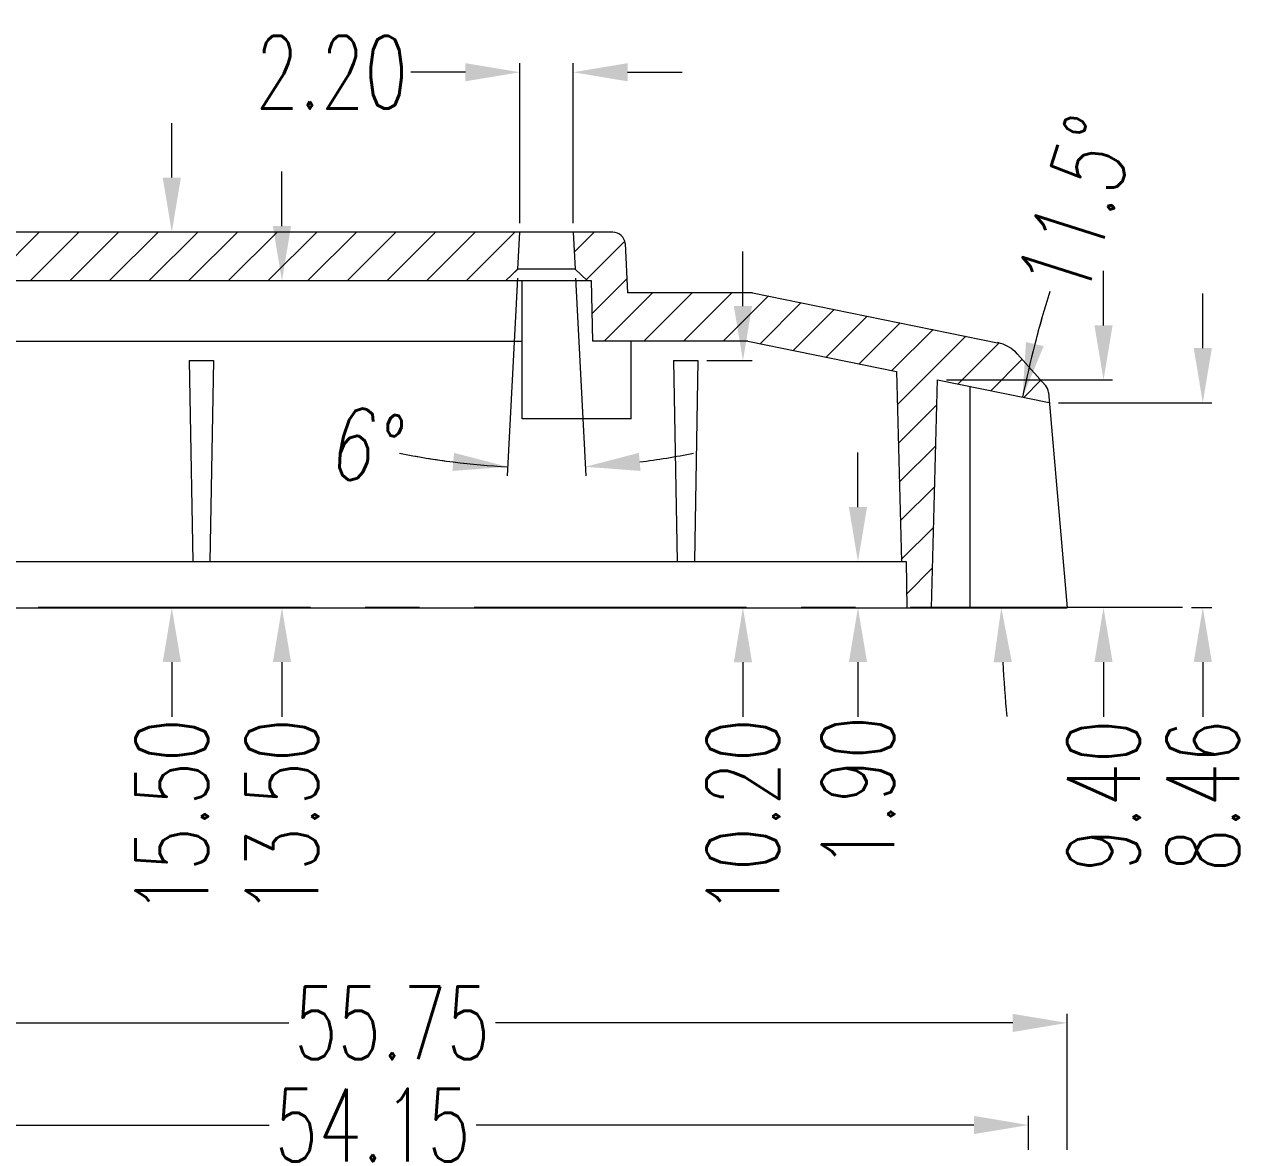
# Model space of a CAD drawing. Header units: millimetres. Extents: x 3723 to 3880, y -349 to -139.
# Drawn here: x 3813.4 to 3864, y -189.4 to -143.3 of the extents above; entities that cross this region are included whole.
import ezdxf

# ---------------------------------------------------------------- set-up
doc = ezdxf.new("R2010")
doc.units = ezdxf.units.MM
doc.linetypes.add('CENTER', pattern=[0.6, 0.375, -0.075, 0.075, -0.075])
doc.layers.get('Defpoints').update_dxf_attribs({"linetype": 'CONTINUOUS'})
doc.layers.add('dim', color=82, linetype='CONTINUOUS', lineweight=9)
doc.layers.add('part', color=7, linetype='CONTINUOUS', lineweight=20)
doc.styles.get("Standard").update_dxf_attribs({"font": 'romans.shx', "width": 0.7})
doc.dimstyles.new('01', dxfattribs={"dimscale": 0.75, "dimtxt": 4, "dimasz": 3, "dimexe": 0.5, "dimexo": 0.5, "dimgap": 0.09, "dimtad": 0, "dimzin": 0, "dimdsep": 46, "dimtxsty": 'Standard', "dimcen": 0, "dimclrd": 256, "dimclre": 256, "dimclrt": 6, "dimadec": 1, "dimazin": 2, "dimtp": 0.01, "dimtm": 0.01, "dimtfac": 1, "dimtofl": 0, "dimtmove": 0, "dimatfit": 0, "dimfxl": 0, "dimtolj": 1, "dimtzin": 0, "dimlwd": -1, "dimlwe": -1, "dimarcsym": 0})

# ---------------------------------------------------------------- blocks, each defined once
blk = doc.blocks.new('*D30')
at = {"layer": 'Defpoints', "color": 0}
for p in [(3078.243, -18.087), (3078.243, -18.087), (3132.393, -37.501)]:
    blk.add_point(p, dxfattribs=at)
at = {"layer": 'dim'}
for p, q in [((3132.393, -37.126), (3132.393, -17.712)), ((3080.493, -18.087), (3101.05, -18.087)), ((3130.143, -18.087), (3109.585, -18.087))]:
    blk.add_line(p, q, dxfattribs=at)
for points in [[(3080.493, -17.712), (3080.493, -18.462), (3078.243, -18.087)], [(3130.143, -17.712), (3130.143, -18.462), (3132.393, -18.087)]]:
    blk.add_solid(points, dxfattribs=at)
at = {"layer": 'dim', "color": 6, "insert": (3105.318, -18.087), "char_height": 3, "attachment_point": 5}
blk.add_mtext('\\A1;54.15', dxfattribs=at)
blk = doc.blocks.new('*D31')
at = {"layer": 'Defpoints', "color": 0}
for p in [(3078.243, -13.873), (3078.243, -17.712), (3133.992, -36.846)]:
    blk.add_point(p, dxfattribs=at)
at = {"layer": 'dim'}
for p, q in [((3078.243, -17.337), (3078.243, -13.498)), ((3133.992, -36.471), (3133.992, -13.498)), ((3080.493, -13.873), (3101.85, -13.873)), ((3131.742, -13.873), (3110.385, -13.873))]:
    blk.add_line(p, q, dxfattribs=at)
for points in [[(3080.493, -13.498), (3080.493, -14.248), (3078.243, -13.873)], [(3131.742, -13.498), (3131.742, -14.248), (3133.992, -13.873)]]:
    blk.add_solid(points, dxfattribs=at)
at = {"layer": 'dim', "color": 6, "insert": (3106.118, -13.873), "char_height": 3, "attachment_point": 5}
blk.add_mtext('\\A1;55.75', dxfattribs=at)
blk = doc.blocks.new('*D4')
at = {"layer": 'Defpoints', "color": 0}
for p in [(3133.252, 11.726), (3138.753, 3.266), (3139.59, 3.266)]:
    blk.add_point(p, dxfattribs=at)
at = {"layer": 'dim'}
for p, q in [((3139.59, 13.976), (3139.59, 16.226)), ((3133.627, 11.726), (3139.965, 11.726)), ((3139.128, 3.266), (3139.965, 3.266)), ((3139.59, 1.016), (3139.59, -1.234))]:
    blk.add_line(p, q, dxfattribs=at)
for points in [[(3139.215, 13.976), (3139.965, 13.976), (3139.59, 11.726)], [(3139.215, 1.016), (3139.965, 1.016), (3139.59, 3.266)]]:
    blk.add_solid(points, dxfattribs=at)
at = {"layer": 'dim', "color": 6, "insert": (3139.59, -4.501), "char_height": 3, "attachment_point": 5, "rotation": 90}
blk.add_mtext('\\A1;8.46', dxfattribs=at)
blk = doc.blocks.new('*D5')
at = {"layer": 'Defpoints', "color": 0}
for p in [(3128.638, 12.667), (3133.252, 11.726), (3131.369, 6.179), (3017.733, 3.266), (3138.753, 3.266)]:
    blk.add_point(p, dxfattribs=at)
at = {"layer": 'dim'}
for start, end in [(162.5468, 168.4787), (162.5488, 165.5137), (182.965, 185.9299)]:
    blk.add_arc((3174.756, 3.266), 43.484, start, end, dxfattribs=at)
for points in [[(3133.019, 14.059), (3132.288, 14.228), (3132.147, 11.952)], [(3130.955, 1.007), (3131.704, 1.027), (3131.271, 3.266)]]:
    blk.add_solid(points, dxfattribs=at)
at = {"layer": 'dim', "color": 6, "insert": (3134.388, 19.855), "char_height": 3, "attachment_point": 5, "rotation": 72.5468}
blk.add_mtext('\\A1;11.5°', dxfattribs=at)
blk = doc.blocks.new('*D6')
at = {"layer": 'Defpoints', "color": 0}
for p in [(3125.352, 5.164), (3125.352, 3.266), (3125.352, 3.266)]:
    blk.add_point(p, dxfattribs=at)
at = {"layer": 'dim'}
for p, q in [((3125.352, 7.414), (3125.352, 9.664)), ((3125.352, 1.016), (3125.352, -1.234))]:
    blk.add_line(p, q, dxfattribs=at)
for points in [[(3124.977, 7.414), (3125.727, 7.414), (3125.352, 5.164)], [(3124.977, 1.016), (3125.727, 1.016), (3125.352, 3.266)]]:
    blk.add_solid(points, dxfattribs=at)
at = {"layer": 'dim', "color": 6, "insert": (3125.352, -4.351), "char_height": 3, "attachment_point": 5, "rotation": 90}
blk.add_mtext('\\A1;1.90', dxfattribs=at)
blk = doc.blocks.new('*D7')
at = {"layer": 'Defpoints', "color": 0}
for p in [(3118.743, 13.464), (3120.604, 3.264), (3120.604, 3.264)]:
    blk.add_point(p, dxfattribs=at)
at = {"layer": 'dim'}
for p, q in [((3120.604, 15.714), (3120.604, 17.964)), ((3119.118, 13.464), (3120.979, 13.464)), ((3120.604, 1.014), (3120.604, -1.236))]:
    blk.add_line(p, q, dxfattribs=at)
for points in [[(3120.229, 15.714), (3120.979, 15.714), (3120.604, 13.464)], [(3120.229, 1.014), (3120.979, 1.014), (3120.604, 3.264)]]:
    blk.add_solid(points, dxfattribs=at)
at = {"layer": 'dim', "color": 6, "insert": (3120.604, -5.354), "char_height": 3, "attachment_point": 5, "rotation": 90}
blk.add_mtext('\\A1;10.20', dxfattribs=at)
blk = doc.blocks.new('*D8')
at = {"layer": 'Defpoints', "color": 0}
for p in [(3101.571, 16.764), (3101.571, 3.266), (3101.571, 3.266)]:
    blk.add_point(p, dxfattribs=at)
at = {"layer": 'dim'}
for p, q in [((3101.571, 19.014), (3101.571, 21.264)), ((3101.571, 1.016), (3101.571, -1.234))]:
    blk.add_line(p, q, dxfattribs=at)
for points in [[(3101.196, 19.014), (3101.946, 19.014), (3101.571, 16.764)], [(3101.196, 1.016), (3101.946, 1.016), (3101.571, 3.266)]]:
    blk.add_solid(points, dxfattribs=at)
at = {"layer": 'dim', "color": 6, "insert": (3101.571, -5.351), "char_height": 3, "attachment_point": 5, "rotation": 90}
blk.add_mtext('\\A1;13.50', dxfattribs=at)
blk = doc.blocks.new('*D9')
at = {"layer": 'Defpoints', "color": 0}
for p in [(3097.024, 18.764), (3097.024, 3.266), (3097.024, 3.266)]:
    blk.add_point(p, dxfattribs=at)
at = {"layer": 'dim'}
for p, q in [((3097.024, 21.014), (3097.024, 23.264)), ((3097.024, 1.016), (3097.024, -1.234))]:
    blk.add_line(p, q, dxfattribs=at)
for points in [[(3096.649, 21.014), (3097.399, 21.014), (3097.024, 18.764)], [(3096.649, 1.016), (3097.399, 1.016), (3097.024, 3.266)]]:
    blk.add_solid(points, dxfattribs=at)
at = {"layer": 'dim', "color": 6, "insert": (3097.024, -5.351), "char_height": 3, "attachment_point": 5, "rotation": 90}
blk.add_mtext('\\A1;15.50', dxfattribs=at)
blk = doc.blocks.new('*D22')
at = {"layer": 'Defpoints', "color": 0}
for p in [(3128.638, 12.667), (3135.491, 3.266), (3135.491, 3.266)]:
    blk.add_point(p, dxfattribs=at)
at = {"layer": 'dim'}
for p, q in [((3135.491, 14.917), (3135.491, 17.167)), ((3129.013, 12.667), (3135.866, 12.667)), ((3135.491, 1.016), (3135.491, -1.234))]:
    blk.add_line(p, q, dxfattribs=at)
for points in [[(3135.116, 14.917), (3135.866, 14.917), (3135.491, 12.667)], [(3135.116, 1.016), (3135.866, 1.016), (3135.491, 3.266)]]:
    blk.add_solid(points, dxfattribs=at)
at = {"layer": 'dim', "color": 6, "insert": (3135.491, -4.501), "char_height": 3, "attachment_point": 5, "rotation": 90}
blk.add_mtext('\\A1;9.40', dxfattribs=at)
blk = doc.blocks.new('*D23')
at = {"layer": 'Defpoints', "color": 0}
for p in [(3111.393, 25.364), (3111.393, 18.764), (3113.593, 18.764)]:
    blk.add_point(p, dxfattribs=at)
at = {"layer": 'dim'}
for p, q in [((3109.143, 25.364), (3106.893, 25.364)), ((3111.393, 19.139), (3111.393, 25.739)), ((3113.593, 19.139), (3113.593, 25.739)), ((3115.843, 25.364), (3118.093, 25.364))]:
    blk.add_line(p, q, dxfattribs=at)
for points in [[(3109.143, 25.739), (3109.143, 24.989), (3111.393, 25.364)], [(3115.843, 25.739), (3115.843, 24.989), (3113.593, 25.364)]]:
    blk.add_solid(points, dxfattribs=at)
at = {"layer": 'dim', "color": 6, "insert": (3103.625, 25.364), "char_height": 3, "attachment_point": 5}
blk.add_mtext('\\A1;2.20', dxfattribs=at)
blk = doc.blocks.new('*D24')
at = {"layer": 'Defpoints', "color": 0}
for p in [(3111.393, 18.764), (3113.593, 18.764), (3111.313, 17.238), (3113.673, 17.238), (3113.029, 9.043)]:
    blk.add_point(p, dxfattribs=at)
at = {"layer": 'dim'}
for p, q in [((3111.293, 16.863), (3110.866, 8.706)), ((3113.692, 16.863), (3114.12, 8.706))]:
    blk.add_line(p, q, dxfattribs=at)
for start, end in [(258.598, 267), (258.6037, 262.8018), (277.1982, 281.3963)]:
    blk.add_arc((3112.493, 39.753), 30.715, start, end, dxfattribs=at)
for points in [[(3108.678, 9.654), (3108.611, 8.907), (3110.885, 9.081)], [(3116.375, 8.907), (3116.308, 9.654), (3114.1, 9.081)]]:
    blk.add_solid(points, dxfattribs=at)
at = {"layer": 'dim', "color": 6, "insert": (3105.129, 9.905), "char_height": 3, "attachment_point": 5, "rotation": 348.598}
blk.add_mtext('\\A1;6°', dxfattribs=at)

msp = doc.modelspace()

# ---------------------------------------------------------------- linework, layer by layer
at = {"layer": 'part', "color": 7, "linetype": 'Continuous'}
for p, q in [((3837.7, -151.884), (3763.711, -151.884)), ((3833.776, -153.41), (3833.856, -151.884)), ((3836.056, -151.884), (3836.136, -153.41)), ((3838.2, -152.358), (3838.306, -154.384)), ((3833.276, -153.884), (3833.776, -153.41)), ((3836.136, -153.41), (3833.776, -153.41)), ((3836.136, -153.41), (3836.635, -153.884)), ((3765.456, -153.884), (3836.806, -153.884)), ((3833.956, -159.584), (3833.956, -153.884)), ((3836.806, -153.884), (3836.849, -156.384)), ((3843.468, -154.384), (3838.306, -154.384)), ((3843.468, -154.384), (3853.582, -156.446)), ((3765.456, -156.384), (3833.956, -156.384)), ((3843.267, -156.384), (3836.849, -156.384)), ((3838.456, -159.584), (3838.456, -156.384)), ((3843.267, -156.384), (3849.402, -157.635)), ((3820.206, -157.184), (3821.206, -157.184)), ((3820.206, -157.184), (3820.351, -165.484)), ((3821.206, -157.184), (3821.061, -165.484)), ((3840.206, -157.184), (3841.206, -157.184)), ((3840.206, -157.184), (3840.351, -165.484)), ((3841.206, -157.184), (3841.061, -165.484)), ((3854.402, -156.917), (3855.553, -158.207)), ((3849.402, -157.635), (3849.608, -165.484)), ((3850.855, -167.384), (3851.101, -157.981)), ((3851.101, -157.981), (3855.715, -158.921)), ((3852.455, -167.384), (3852.455, -158.257)), ((3855.678, -158.496), (3856.455, -167.384)), ((3838.455, -159.584), (3833.956, -159.584)), ((3746.556, -165.484), (3849.806, -165.484)), ((3849.806, -165.484), (3849.839, -167.384)), ((3744.956, -167.384), (3856.455, -167.384))]:
    msp.add_line(p, q, dxfattribs=at)
at = {"layer": 'part', "color": 5, "linetype": 'Continuous'}
for p, q in [((3812.011, -153.884), (3814.011, -151.884)), ((3813.647, -153.884), (3815.647, -151.884)), ((3815.284, -153.884), (3817.284, -151.884)), ((3816.921, -153.884), (3818.921, -151.884)), ((3818.558, -153.884), (3820.558, -151.884)), ((3820.195, -153.884), (3822.195, -151.884)), ((3821.832, -153.884), (3823.832, -151.884)), ((3823.469, -153.884), (3825.469, -151.884)), ((3825.106, -153.884), (3827.106, -151.884)), ((3826.742, -153.884), (3828.742, -151.884)), ((3828.379, -153.884), (3830.379, -151.884)), ((3830.016, -153.884), (3832.016, -151.884)), ((3831.653, -153.884), (3833.653, -151.884)), ((3836.099, -152.712), (3836.927, -151.884)), ((3836.598, -153.849), (3838.178, -152.27)), ((3833.541, -153.633), (3833.776, -153.398)), ((3836.83, -155.255), (3838.276, -153.809)), ((3837.337, -156.384), (3839.337, -154.384)), ((3838.974, -156.384), (3840.974, -154.384)), ((3840.611, -156.384), (3842.611, -154.384)), ((3842.248, -156.384), (3844.116, -154.516)), ((3843.78, -156.489), (3845.476, -154.793)), ((3845.14, -156.766), (3846.835, -155.07)), ((3846.5, -157.043), (3848.195, -155.348)), ((3847.859, -157.32), (3849.555, -155.625)), ((3849.219, -157.597), (3850.915, -155.902)), ((3849.438, -159.015), (3852.274, -156.179)), ((3851.938, -158.152), (3853.629, -156.461)), ((3853.298, -158.429), (3854.594, -157.133)), ((3854.658, -158.706), (3855.366, -157.998)), ((3849.48, -160.61), (3851.074, -159.016)), ((3849.522, -162.205), (3851.03, -160.697)), ((3849.564, -163.8), (3850.986, -162.378)), ((3849.605, -165.395), (3850.942, -164.059)), ((3849.829, -166.809), (3850.898, -165.739))]:
    msp.add_line(p, q, dxfattribs=at)
at = {"layer": 'part', "color": 1, "linetype": 'CENTER', "ltscale": 30}
msp.add_line((3861.216, -167.382), (3740.196, -167.382), dxfattribs=at)
at = {"layer": 'part', "color": 7, "linetype": 'Continuous'}
for centre, radius, start, end in [((3837.7, -152.384), 0.5, 3, 90), ((3853.282, -157.915), 1.5, 41.7394, 78.4787), ((3855.179, -158.539), 0.5, 5, 41.7394)]:
    msp.add_arc(centre, radius, start, end, dxfattribs=at)

# ---------------------------------------------------------------- dimensions: what is measured, and where the dimension line sits
at = {"layer": 'dim'}
for base, p1, p2, picture, middle in [((3833.856, -145.284), (3836.056, -151.884), (3833.856, -151.884), '*D23', (3826.088, -145.284)), ((3800.706, -184.521), (3856.455, -207.494), (3800.706, -188.36), '*D31', (3828.58, -184.521)), ((3800.706, -188.735), (3854.856, -208.149), (3800.706, -188.735), '*D30', (3827.781, -188.735))]:
    dim = msp.add_linear_dim(base=base, p1=p1, p2=p2, dimstyle='01', dxfattribs=at)
    dim.commit()
    dim.dimension.update_dxf_attribs({"geometry": picture, "text_midpoint": middle, "insert": (722.463, -170.648)})
for base, line1, line2, picture, middle in [((3853.832, -164.469), ((3861.216, -167.382), (3740.196, -167.382)), ((3851.101, -157.981), (3855.715, -158.921)), '*D5', (3856.851, -150.793)), ((3835.492, -161.605), ((3833.776, -153.41), (3833.856, -151.884)), ((3836.056, -151.884), (3836.136, -153.41)), '*D24', (3827.592, -160.743))]:
    dim = msp.add_angular_dim_2l(base=base, line1=line1, line2=line2, dimstyle='01', dxfattribs=at)
    dim.commit()
    dim.dimension.update_dxf_attribs({"geometry": picture, "text_midpoint": middle, "insert": (722.463, -170.648)})
for base, p1, p2, picture, middle in [((3819.487, -167.382), (3819.487, -151.884), (3819.487, -167.382), '*D9', (3819.487, -175.999)), ((3824.034, -167.382), (3824.034, -153.884), (3824.034, -167.382), '*D8', (3824.034, -175.999)), ((3862.053, -167.382), (3855.715, -158.921), (3861.216, -167.382), '*D4', (3862.053, -175.149))]:
    dim = msp.add_linear_dim(base=base, p1=p1, p2=p2, angle=90, dimstyle='01', dxfattribs=at)
    dim.commit()
    dim.dimension.update_dxf_attribs({"geometry": picture, "text_midpoint": middle, "dimtype": 128, "insert": (722.463, -170.648)})
for base, p1, p2, picture, middle in [((3843.067, -167.384), (3841.206, -157.184), (3843.067, -167.384), '*D7', (3843.067, -176.002)), ((3857.954, -167.382), (3851.101, -157.981), (3857.954, -167.382), '*D22', (3857.954, -175.149)), ((3847.815, -167.382), (3847.815, -165.484), (3847.815, -167.382), '*D6', (3847.815, -174.999))]:
    dim = msp.add_linear_dim(base=base, p1=p1, p2=p2, angle=90, dimstyle='01', dxfattribs=at)
    dim.commit()
    dim.dimension.update_dxf_attribs({"geometry": picture, "text_midpoint": middle, "insert": (722.463, -170.648)})

doc.saveas('drawing.dxf')
